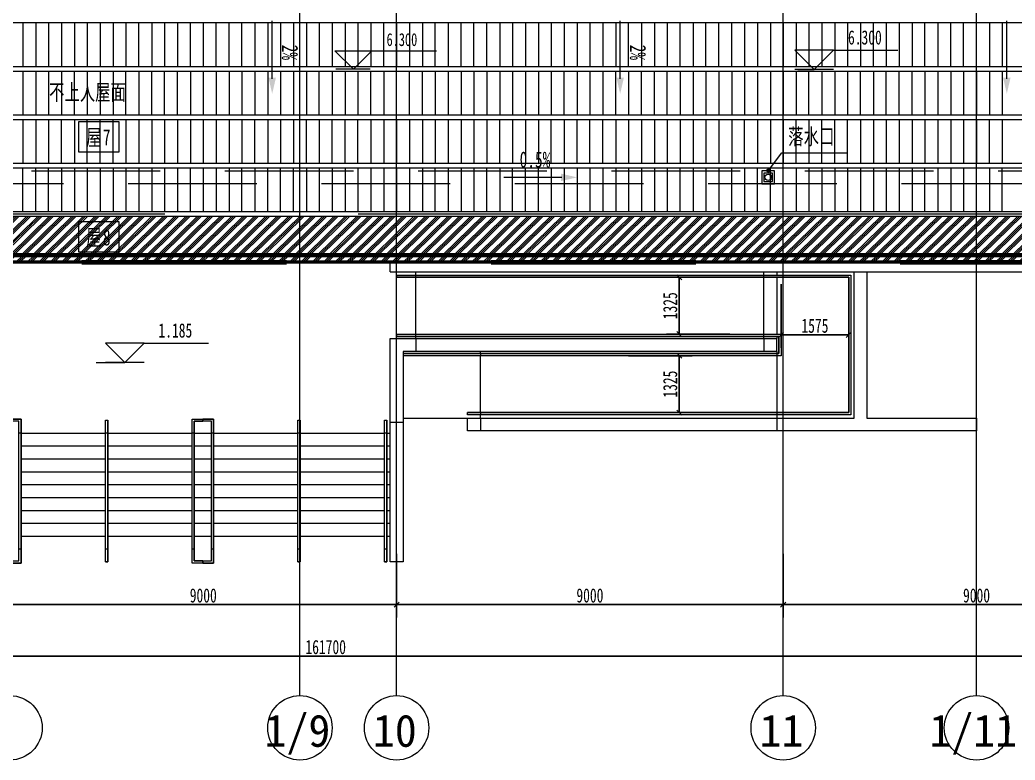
# Model space of a CAD drawing. Header units: millimetres. Extents: x 124696 to 347024, y 412631 to 564609.
# Drawn here: x 212904 to 236069, y 448142 to 465366 of the extents above; entities that cross this region are included whole.
import ezdxf

# ---------------------------------------------------------------- set-up
doc = ezdxf.new("R2010")
doc.units = ezdxf.units.MM
doc.header["$LTSCALE"] = 1500
doc.header["$MEASUREMENT"] = 0
for name, pattern in [('二层平面图$0$Aligning Line', [6.35, 3.175, -3.175]), ('二层平面图$0$IMPORT-216002', [3, 2, -1]), ('二层平面图$0$轴网线_12_3_3_3 mm', [21, 12, -3, 3, -3]), ('二层平面图$0$隐藏线', [7.14375, 4.7625, -2.38125])]:
    doc.linetypes.add(name, pattern=pattern)
doc.layers.add('0-建筑底图', color=7, linetype='Continuous')
for name, color, linetype, lineweight in [('二层平面图$0$0-1', 7, 'Continuous', 5), ('二层平面图$0$A-ANNO-AXIS-TEXT', 7, 'Continuous', 15), ('二层平面图$0$A-ANNO-IDEN-LEVL', 3, 'Continuous', 15), ('二层平面图$0$A-FLOR-HRAL', 71, 'Continuous', 9), ('二层平面图$0$A-FLOR-STRS', 51, 'Continuous', 9), ('二层平面图$0$A-LINE', 7, 'Continuous', 9), ('二层平面图$0$A-LINE-1', 7, '二层平面图$0$IMPORT-216002', 9), ('二层平面图$0$A-LINE-4', 7, '二层平面图$0$Aligning Line', 100), ('二层平面图$0$A-LINE-5', 7, '二层平面图$0$隐藏线', 9), ('二层平面图$0$A-NORM-MODEL', 6, 'Continuous', 9), ('二层平面图$0$A-NORM-MODEL-1', 9, 'Continuous', 9), ('二层平面图$0$A-ROOF', 241, 'Continuous', 9), ('二层平面图$0$A-ROOF-3', 50, 'Continuous', 50), ('二层平面图$0$A-ROOF-GRID-1', 9, 'Continuous', 9), ('二层平面图$0$ANNO-DIMS', 3, 'Continuous', 15), ('二层平面图$0$ANNO-DOTE-1', 10, '二层平面图$0$轴网线_12_3_3_3 mm', 15), ('二层平面图$0$ANNO-TEXT', 7, 'Continuous', 15), ('二层平面图$0$ANNO-TEXT-1', 1, 'Continuous', 15), ('二层平面图$0$ANNO-TEXT-2', 210, 'Continuous', 15), ('二层平面图$0$FLOR-3', 9, 'Continuous', 9), ('二层平面图$0$M-GRUD-RETN', 7, 'Continuous', 9)]:
    doc.layers.add(name, color=color, linetype=linetype, lineweight=lineweight)
doc.styles.add('二层平面图$0$黑体', font='simhei.ttf', dxfattribs={"width": 0.7, "height": 375})
doc.styles.add('二层平面图$0$黑体_3', font='simhei.ttf', dxfattribs={"height": 750})
doc.styles.add('二层平面图$0$黑体_5', font='simhei.ttf', dxfattribs={"width": 0.7, "height": 330})
doc.styles.add('二层平面图$0$黑体_7', font='simhei.ttf', dxfattribs={"width": 0.7, "height": 300})
doc.styles.add('二层平面图$0$黑体_B', font='', dxfattribs={"width": 0.7, "height": 375})
doc.styles.get('二层平面图$0$黑体_B').set_extended_font_data('SimHei', bold=True)
doc.dimstyles.new('二层平面图$0$直线_2_2mm_黑体_引线_文字在上', dxfattribs={"dimscale": 304.8, "dimtxt": 412.811453, "dimasz": 0.393701, "dimexe": 0.984252, "dimexo": 0.0625, "dimgap": 0.147638, "dimtad": 1, "dimdec": 0, "dimzin": 0, "dimdsep": 46, "dimtxsty": '二层平面图$0$黑体_5', "dimblk1": '二层平面图$0$_Oblique', "dimblk2": '二层平面图$0$_Oblique', "dimsah": 1, "dimcen": 0.09, "dimazin": 0, "dimtfac": 1, "dimtdec": 4, "dimtix": 1, "dimtmove": 0, "dimatfit": 3, "dimfxl": 3.937008, "dimfxlon": 1, "dimtvp": 1, "dimtolj": 1, "dimtzin": 0, "dimarcsym": 2})
doc.dimstyles.new('二层平面图$0$直线_2_2mm_黑体_引线_文字在上_3', dxfattribs={"dimscale": 304.8, "dimtxt": 412.811453, "dimasz": 0.393701, "dimexe": 0.984252, "dimexo": 0.0625, "dimgap": 0.147638, "dimtad": 1, "dimdec": 0, "dimzin": 0, "dimdsep": 46, "dimtxsty": '二层平面图$0$黑体_5', "dimblk1": '二层平面图$0$_Oblique', "dimblk2": '二层平面图$0$_Oblique', "dimsah": 1, "dimcen": 0.09, "dimazin": 0, "dimtfac": 1, "dimtdec": 4, "dimtix": 1, "dimtmove": 0, "dimatfit": 3, "dimfxl": 3.937008, "dimfxlon": 1, "dimtvp": 1, "dimtolj": 1, "dimtzin": 0, "dimarcsym": 2})
pattern_1 = [(45, (0, 0), (-132.58252, 132.58252), []), (45, (46.88, 0), (0, 265.16504), []), (45, (-46.88, 0), (0, 265.16504), [])]

# ---------------------------------------------------------------- blocks, each defined once
blk = doc.blocks.new('二层平面图$0$屋顶檐口1 - 屋顶檐口1-2761451-104-2F')
at = {"layer": '二层平面图$0$A-ROOF-GRID-1'}
h = blk.add_hatch(dxfattribs=at)
h.set_pattern_fill('FP_47', color=256, style=0, pattern_type=2)
h.set_pattern_definition(pattern_1)
h.paths.add_polyline_path([(81755, 3375), (96750, 3375), (96750, 32625), (67975, 32625), (67975, 32475), (96600, 32475), (96600, 3525), (63000, 3525), (63000, 3375), (80374, 3375)])
h = blk.add_hatch(dxfattribs=at)
h.set_pattern_fill('FP_47', color=256, style=0, pattern_type=2)
h.set_pattern_definition(pattern_1)
h.paths.add_polyline_path([(74852, 3525), (96600, 3525), (96600, 32475), (67975, 32475), (67975, 32445), (96570, 32445), (96570, 3555), (63000, 3555), (63000, 3525), (69329, 3525)])
h = blk.add_hatch(dxfattribs=at)
h.set_pattern_fill('FP_68', color=256, style=0, pattern_type=2)
h.set_pattern_definition([(44.517, (0, 171.59), (-132.58287, 130.36585), []), (44.517, (46.88, 171.59), (0.00024, 260.73226), []), (44.517, (-46.88, 171.59), (0.00024, 260.73226), [])])
h.paths.add_polyline_path([(83135, 3555), (96570, 3555), (95675, 4450), (63000, 4450), (63000, 3555), (81755, 3555)])
at = {"layer": '二层平面图$0$A-ROOF-3'}
for p, q in [((63000, 3555), (96570, 3555)), ((96600, 3525), (63000, 3525)), ((96750, 3375), (63000, 3375))]:
    blk.add_line(p, q, dxfattribs=at)
blk = doc.blocks.new('二层平面图$0$SHS-Roof-center_rvt-1-104-2F')
at = {"layer": '二层平面图$0$A-NORM-MODEL-1'}
for p, q in [((63000, 8950), (95800, 8950)), ((67800, 8950), (67800, 7925)), ((68100, 8950), (68100, 7925)), ((68400, 8950), (68400, 7925)), ((68700, 8950), (68700, 7925)), ((69000, 8950), (69000, 7925)), ((69300, 8950), (69300, 7925)), ((69600, 8950), (69600, 7925)), ((69900, 8950), (69900, 7925)), ((70200, 8950), (70200, 7925)), ((70500, 7925), (70500, 8950)), ((70800, 8950), (70800, 7925)), ((71100, 8950), (71100, 7925)), ((71400, 8950), (71400, 7925)), ((71700, 7925), (71700, 8950)), ((72000, 8950), (72000, 7925)), ((72300, 7925), (72300, 8950)), ((72600, 7925), (72600, 8950)), ((72900, 7925), (72900, 8950)), ((73200, 8950), (73200, 7925)), ((73500, 8950), (73500, 7925)), ((73800, 8950), (73800, 7925)), ((74100, 8950), (74100, 7925)), ((74400, 8950), (74400, 7925)), ((74700, 8950), (74700, 7925)), ((75000, 8950), (75000, 7925)), ((75300, 8950), (75300, 7925)), ((75600, 8950), (75600, 7925)), ((75900, 8950), (75900, 7925)), ((76200, 7925), (76200, 8950)), ((76500, 8950), (76500, 7925)), ((76800, 8950), (76800, 7925)), ((77100, 8950), (77100, 7925)), ((77400, 7925), (77400, 8950)), ((77700, 8950), (77700, 7925)), ((78000, 7925), (78000, 8950)), ((78300, 7925), (78300, 8950)), ((78600, 7925), (78600, 8950)), ((78900, 8950), (78900, 7925)), ((79200, 8950), (79200, 7925)), ((79500, 8950), (79500, 7925)), ((79800, 8950), (79800, 7925)), ((80100, 8950), (80100, 7925)), ((80400, 8950), (80400, 7925)), ((80700, 8950), (80700, 7925)), ((81000, 8950), (81000, 7925)), ((81300, 8950), (81300, 7925)), ((81600, 8950), (81600, 7925)), ((81900, 7925), (81900, 8950)), ((82200, 8950), (82200, 7925)), ((82500, 8950), (82500, 7925)), ((82800, 8950), (82800, 7925)), ((83100, 7925), (83100, 8950)), ((83400, 8950), (83400, 7925)), ((83700, 7925), (83700, 8950)), ((84000, 7925), (84000, 8950)), ((84300, 7925), (84300, 8950)), ((84600, 8950), (84600, 7925)), ((84900, 8950), (84900, 7925)), ((85200, 8950), (85200, 7925)), ((85500, 8950), (85500, 7925)), ((85800, 8950), (85800, 7925)), ((86100, 8950), (86100, 7925)), ((86400, 8950), (86400, 7925)), ((86700, 8950), (86700, 7925)), ((87000, 8950), (87000, 7925)), ((87300, 8950), (87300, 7925)), ((87600, 7925), (87600, 8950)), ((87900, 8950), (87900, 7925)), ((88200, 8950), (88200, 7925)), ((88500, 8950), (88500, 7925)), ((88800, 7925), (88800, 8950)), ((89100, 8950), (89100, 7925)), ((89400, 7925), (89400, 8950)), ((89700, 7925), (89700, 8950)), ((90000, 7925), (90000, 8950)), ((90300, 8950), (90300, 7925)), ((90600, 8950), (90600, 7925)), ((95800, 7925), (63000, 7925)), ((63000, 7825), (95800, 7825)), ((67800, 7825), (67800, 6800)), ((68100, 7825), (68100, 6800)), ((68400, 7825), (68400, 6800)), ((68700, 7825), (68700, 6800)), ((69000, 6800), (69000, 7825)), ((69300, 7825), (69300, 6800)), ((69600, 7825), (69600, 6800)), ((69900, 7825), (69900, 6800)), ((70200, 6800), (70200, 7825)), ((70500, 7825), (70500, 6800)), ((70800, 6800), (70800, 7825)), ((71100, 6800), (71100, 7825)), ((71400, 6800), (71400, 7825)), ((71700, 7825), (71700, 6800)), ((72000, 7825), (72000, 6800)), ((72300, 7825), (72300, 6800)), ((72600, 7825), (72600, 6800)), ((72900, 7825), (72900, 6800)), ((73200, 7825), (73200, 6800)), ((73500, 7825), (73500, 6800)), ((73800, 7825), (73800, 6800)), ((74100, 7825), (74100, 6800)), ((74400, 7825), (74400, 6800)), ((74700, 6800), (74700, 7825)), ((75000, 7825), (75000, 6800)), ((75300, 7825), (75300, 6800)), ((75600, 7825), (75600, 6800)), ((75900, 6800), (75900, 7825)), ((76200, 7825), (76200, 6800)), ((76500, 6800), (76500, 7825)), ((76800, 6800), (76800, 7825)), ((77100, 6800), (77100, 7825)), ((77400, 7825), (77400, 6800)), ((77700, 7825), (77700, 6800)), ((78000, 7825), (78000, 6800)), ((78300, 7825), (78300, 6800)), ((78600, 7825), (78600, 6800)), ((78900, 7825), (78900, 6800)), ((79200, 7825), (79200, 6800)), ((79500, 7825), (79500, 6800)), ((79800, 7825), (79800, 6800)), ((80100, 7825), (80100, 6800)), ((80400, 6800), (80400, 7825)), ((80700, 7825), (80700, 6800)), ((81000, 7825), (81000, 6800)), ((81300, 7825), (81300, 6800)), ((81600, 6800), (81600, 7825)), ((81900, 7825), (81900, 6800)), ((82200, 6800), (82200, 7825)), ((82500, 6800), (82500, 7825)), ((82800, 6800), (82800, 7825)), ((83100, 7825), (83100, 6800)), ((83400, 7825), (83400, 6800)), ((83700, 7825), (83700, 6800)), ((84000, 7825), (84000, 6800)), ((84300, 7825), (84300, 6800)), ((84600, 7825), (84600, 6800)), ((84900, 7825), (84900, 6800)), ((85200, 7825), (85200, 6800)), ((85500, 7825), (85500, 6800)), ((85800, 7825), (85800, 6800)), ((86100, 6800), (86100, 7825)), ((86400, 7825), (86400, 6800)), ((86700, 7825), (86700, 6800)), ((87000, 7825), (87000, 6800)), ((87300, 6800), (87300, 7825)), ((87600, 7825), (87600, 6800)), ((87900, 6800), (87900, 7825)), ((88200, 6800), (88200, 7825)), ((88500, 6800), (88500, 7825)), ((88800, 7825), (88800, 6800)), ((89100, 7825), (89100, 6800)), ((89400, 7825), (89400, 6800)), ((89700, 7825), (89700, 6800)), ((90000, 7825), (90000, 6800)), ((90300, 7825), (90300, 6800)), ((90600, 7825), (90600, 6800)), ((95800, 6800), (63000, 6800)), ((63000, 6700), (95800, 6700)), ((67800, 6700), (67800, 5675)), ((68100, 6700), (68100, 5675)), ((68400, 6700), (68400, 5675)), ((68700, 5675), (68700, 6700)), ((69000, 6700), (69000, 5675)), ((69300, 5675), (69300, 6700)), ((69600, 5675), (69600, 6700)), ((69900, 5675), (69900, 6700)), ((70200, 6700), (70200, 5675)), ((70500, 6700), (70500, 5675)), ((70800, 6700), (70800, 5675)), ((71100, 6700), (71100, 5675)), ((71400, 6700), (71400, 5675)), ((71700, 6700), (71700, 5675)), ((72000, 6700), (72000, 5675)), ((72300, 6700), (72300, 5675)), ((72600, 6700), (72600, 5675)), ((72900, 6700), (72900, 5675)), ((73200, 5675), (73200, 6700)), ((73500, 6700), (73500, 5675)), ((73800, 6700), (73800, 5675)), ((74100, 6700), (74100, 5675)), ((74400, 5675), (74400, 6700)), ((74700, 6700), (74700, 5675)), ((75000, 5675), (75000, 6700)), ((75300, 5675), (75300, 6700)), ((75600, 5675), (75600, 6700)), ((75900, 6700), (75900, 5675)), ((76200, 6700), (76200, 5675)), ((76500, 6700), (76500, 5675)), ((76800, 6700), (76800, 5675)), ((77100, 6700), (77100, 5675)), ((77400, 6700), (77400, 5675)), ((77700, 6700), (77700, 5675)), ((78000, 6700), (78000, 5675)), ((78300, 6700), (78300, 5675)), ((78600, 6700), (78600, 5675)), ((78900, 5675), (78900, 6700)), ((79200, 6700), (79200, 5675)), ((79500, 6700), (79500, 5675)), ((79800, 6700), (79800, 5675)), ((80100, 5675), (80100, 6700)), ((80400, 6700), (80400, 5675)), ((80700, 5675), (80700, 6700)), ((81000, 5675), (81000, 6700)), ((81300, 5675), (81300, 6700)), ((81600, 6700), (81600, 5675)), ((81900, 6700), (81900, 5675)), ((82200, 6700), (82200, 5675)), ((82500, 6700), (82500, 5675)), ((82800, 6700), (82800, 5675)), ((83100, 6700), (83100, 5675)), ((83400, 6700), (83400, 5675)), ((83700, 6700), (83700, 5675)), ((84000, 6700), (84000, 5675)), ((84300, 6700), (84300, 5675)), ((84600, 5675), (84600, 6700)), ((84900, 6700), (84900, 5675)), ((85200, 6700), (85200, 5675)), ((85500, 6700), (85500, 5675)), ((85800, 5675), (85800, 6700)), ((86100, 6700), (86100, 5675)), ((86400, 5675), (86400, 6700)), ((86700, 5675), (86700, 6700)), ((87000, 5675), (87000, 6700)), ((87300, 6700), (87300, 5675)), ((87600, 6700), (87600, 5675)), ((87900, 6700), (87900, 5675)), ((88200, 6700), (88200, 5675)), ((88500, 6700), (88500, 5675)), ((88800, 6700), (88800, 5675)), ((89100, 6700), (89100, 5675)), ((89400, 6700), (89400, 5675)), ((89700, 6700), (89700, 5675)), ((90000, 6700), (90000, 5675)), ((90300, 5675), (90300, 6700)), ((90600, 6700), (90600, 5675)), ((95800, 5675), (63000, 5675)), ((63000, 5575), (95800, 5575)), ((67800, 4550), (67800, 5575)), ((68100, 4550), (68100, 5575)), ((68400, 4550), (68400, 5575)), ((68700, 5575), (68700, 4550)), ((69000, 5575), (69000, 4550)), ((69300, 5575), (69300, 4550)), ((69600, 5575), (69600, 4550)), ((69900, 5575), (69900, 4550)), ((70200, 5575), (70200, 4550)), ((70500, 5575), (70500, 4550)), ((70800, 5575), (70800, 4550)), ((71100, 5575), (71100, 4550)), ((71400, 5575), (71400, 4550)), ((71700, 4550), (71700, 5575)), ((72000, 5575), (72000, 4550)), ((72300, 5575), (72300, 4550)), ((72600, 5575), (72600, 4550)), ((72900, 4550), (72900, 5575)), ((73200, 5575), (73200, 4550)), ((73500, 4550), (73500, 5575)), ((73800, 4550), (73800, 5575)), ((74100, 4550), (74100, 5575)), ((74400, 5575), (74400, 4550)), ((74700, 5575), (74700, 4550)), ((75000, 5575), (75000, 4550)), ((75300, 5575), (75300, 4550)), ((75600, 5575), (75600, 4550)), ((75900, 5575), (75900, 4550)), ((76200, 5575), (76200, 4550)), ((76500, 5575), (76500, 4550)), ((76800, 5575), (76800, 4550)), ((77100, 5575), (77100, 4550)), ((77400, 4550), (77400, 5575)), ((77700, 5575), (77700, 4550)), ((78000, 5575), (78000, 4550)), ((78300, 5575), (78300, 4550)), ((78600, 4550), (78600, 5575)), ((78900, 5575), (78900, 4550)), ((79200, 4550), (79200, 5575)), ((79500, 4550), (79500, 5575)), ((79800, 4550), (79800, 5575)), ((80100, 5575), (80100, 4550)), ((80400, 5575), (80400, 4550)), ((80700, 5575), (80700, 4550)), ((81000, 5575), (81000, 4550)), ((81300, 5575), (81300, 4550)), ((81600, 5575), (81600, 4550)), ((81900, 5575), (81900, 4550)), ((82200, 5575), (82200, 4550)), ((82500, 5575), (82500, 4550)), ((82800, 5575), (82800, 4550)), ((83100, 4550), (83100, 5575)), ((83400, 5575), (83400, 4550)), ((83700, 5575), (83700, 4550)), ((84000, 5575), (84000, 4550)), ((84300, 4550), (84300, 5575)), ((84600, 5575), (84600, 4550)), ((84900, 4550), (84900, 5575)), ((85200, 4550), (85200, 5575)), ((85500, 4550), (85500, 5575)), ((85800, 5575), (85800, 4550)), ((86100, 5575), (86100, 4550)), ((86400, 5575), (86400, 4550)), ((86700, 5575), (86700, 4550)), ((87000, 5575), (87000, 4550)), ((87300, 5575), (87300, 4550)), ((87600, 5575), (87600, 4550)), ((87900, 5575), (87900, 4550)), ((88200, 5575), (88200, 4550)), ((88500, 5575), (88500, 4550)), ((88800, 4550), (88800, 5575)), ((89100, 5575), (89100, 4550)), ((89400, 5575), (89400, 4550)), ((89700, 5575), (89700, 4550)), ((90000, 4550), (90000, 5575)), ((90300, 5575), (90300, 4550)), ((90600, 4550), (90600, 5575)), ((95800, 4550), (63000, 4550)), ((63000, 4450), (95800, 4450))]:
    blk.add_line(p, q, dxfattribs=at)
at = {"layer": '二层平面图$0$A-ROOF'}
blk.add_blockref('二层平面图$0$屋顶檐口1 - 屋顶檐口1-2761451-104-2F', (0, 0), dxfattribs=at)
blk = doc.blocks.new('二层平面图$0$顶部扶栏类型 - 顶部扶栏_内部_-5234711-104-2F')
at = {"layer": '二层平面图$0$A-FLOR-HRAL'}
for p, q in [((76500, 3025), (76500, 3075)), ((76500, 3075), (76950, 3075)), ((76950, 3025), (76500, 3025)), ((76950, 3025), (76950, 3075)), ((76950, 3075), (85050, 3075)), ((85050, 3025), (76950, 3025)), ((85050, 3025), (85050, 3075)), ((85050, 3075), (87075, 3075)), ((87025, 3025), (85050, 3025)), ((87025, -125), (87025, 3025)), ((87075, 3075), (87075, -175)), ((78150, -175), (78150, -125)), ((78150, -125), (78450, -125)), ((78450, -175), (78150, -175)), ((78450, -125), (85350, -125)), ((78450, -125), (78450, -175)), ((85350, -175), (78450, -175)), ((85350, -125), (87025, -125)), ((85350, -125), (85350, -175)), ((87075, -175), (85350, -175))]:
    blk.add_line(p, q, dxfattribs=at)
blk = doc.blocks.new('二层平面图$0$顶部扶栏类型 - 顶部扶栏_内部_-V155-104-2F')
at = {"layer": '二层平面图$0$A-FLOR-HRAL'}
for p, q in [((76500, 3075), (76500, 3025)), ((76500, 3075), (76950, 3075)), ((76500, 3025), (76950, 3025)), ((76950, 3075), (85050, 3075)), ((76950, 3025), (85050, 3025)), ((85050, 3075), (87075, 3075)), ((85050, 3025), (87025, 3025)), ((87025, 3025), (87025, -125)), ((87075, 3075), (87075, -175)), ((78150, -175), (78150, -125)), ((78450, -125), (78150, -125)), ((78450, -175), (78150, -175)), ((85350, -125), (78450, -125)), ((85350, -175), (78450, -175)), ((87025, -125), (85350, -125)), ((87075, -175), (85350, -175))]:
    blk.add_line(p, q, dxfattribs=at)
blk = doc.blocks.new('二层平面图$0$顶部扶栏类型 - 顶部扶栏_内部_-5235075-104-2F')
at = {"layer": '二层平面图$0$A-FLOR-HRAL'}
for p, q in [((76500, 1650), (76500, 1700)), ((76500, 1700), (76950, 1700)), ((76950, 1650), (76500, 1650)), ((76950, 1650), (76950, 1700)), ((76950, 1700), (85050, 1700)), ((85050, 1650), (76950, 1650)), ((85050, 1650), (85050, 1700)), ((85050, 1700), (85450, 1700)), ((85400, 1650), (85050, 1650)), ((85400, 1250), (85400, 1650)), ((85450, 1700), (85450, 1200)), ((76650, 1250), (78450, 1250)), ((78450, 1200), (76650, 1200)), ((78450, 1250), (85350, 1250)), ((78450, 1250), (78450, 1200)), ((85350, 1200), (78450, 1200)), ((85350, 1250), (85400, 1250)), ((85350, 1250), (85350, 1200)), ((85450, 1200), (85350, 1200))]:
    blk.add_line(p, q, dxfattribs=at)
blk = doc.blocks.new('二层平面图$0$顶部扶栏类型 - 顶部扶栏_内部_-V156-104-2F')
at = {"layer": '二层平面图$0$A-FLOR-HRAL'}
for p, q in [((76500, 1700), (76500, 1650)), ((76500, 1700), (76950, 1700)), ((76500, 1650), (76950, 1650)), ((76950, 1700), (85050, 1700)), ((76950, 1650), (85050, 1650)), ((85050, 1700), (85450, 1700)), ((85050, 1650), (85400, 1650)), ((85400, 1650), (85400, 1250)), ((85450, 1700), (85450, 1200)), ((78450, 1250), (76650, 1250)), ((78450, 1200), (76650, 1200)), ((85350, 1250), (78450, 1250)), ((85350, 1200), (78450, 1200)), ((85400, 1250), (85350, 1250)), ((85450, 1200), (85350, 1200))]:
    blk.add_line(p, q, dxfattribs=at)
blk = doc.blocks.new('二层平面图$0$游泳馆侧墙压顶 - 游泳馆侧墙压顶-8562950-104-2F')
at = {"layer": '二层平面图$0$A-LINE'}
for q in [(76350, 3375), (139100, 3150)]:
    blk.add_line((76350, 3150), q, dxfattribs=at)
blk = doc.blocks.new('二层平面图$0$顶部扶栏类型 - 顶部扶栏_内部_-10308949-104-2F')
at = {"layer": '二层平面图$0$A-FLOR-HRAL'}
for p, q in [((71740, -600), (71740, -275)), ((71740, -275), (71990, -275)), ((71790, -325), (71790, -600)), ((71990, -325), (71790, -325)), ((71990, -275), (71990, -325)), ((71740, -3300), (71740, -600)), ((71790, -600), (71740, -600)), ((71790, -600), (71790, -3300)), ((71740, -3625), (71740, -3300)), ((71790, -3300), (71740, -3300)), ((71790, -3300), (71790, -3575)), ((71990, -3625), (71740, -3625)), ((71790, -3575), (71990, -3575)), ((71990, -3575), (71990, -3625))]:
    blk.add_line(p, q, dxfattribs=at)
blk = doc.blocks.new('二层平面图$0$顶部扶栏类型 - 顶部扶栏_内部_-V642-104-2F')
at = {"layer": '二层平面图$0$A-FLOR-HRAL'}
for p, q in [((71740, -275), (71990, -275)), ((71740, -600), (71740, -275)), ((71790, -325), (71990, -325)), ((71790, -600), (71790, -325)), ((71990, -275), (71990, -325)), ((71740, -3300), (71740, -600)), ((71790, -3300), (71790, -600)), ((71740, -3625), (71740, -3300)), ((71790, -3575), (71790, -3300)), ((71990, -3625), (71740, -3625)), ((71990, -3575), (71790, -3575)), ((71990, -3625), (71990, -3575))]:
    blk.add_line(p, q, dxfattribs=at)
blk = doc.blocks.new('二层平面图$0$顶部扶栏类型 - 顶部扶栏_内部_-10611525-104-2F')
at = {"layer": '二层平面图$0$A-FLOR-HRAL'}
for p, q in [((71990, -325), (71990, -275)), ((71990, -275), (72240, -275)), ((72190, -325), (71990, -325)), ((72190, -600), (72190, -325)), ((72240, -275), (72240, -600)), ((72190, -3300), (72190, -600)), ((72240, -600), (72190, -600)), ((72240, -600), (72240, -3300)), ((72190, -3575), (72190, -3300)), ((72240, -3300), (72190, -3300)), ((72240, -3300), (72240, -3625)), ((71990, -3625), (71990, -3575)), ((71990, -3575), (72190, -3575)), ((72240, -3625), (71990, -3625))]:
    blk.add_line(p, q, dxfattribs=at)
blk = doc.blocks.new('二层平面图$0$顶部扶栏类型 - 顶部扶栏_内部_-V652-104-2F')
at = {"layer": '二层平面图$0$A-FLOR-HRAL'}
for p, q in [((71990, -325), (71990, -275)), ((72240, -275), (71990, -275)), ((72190, -325), (71990, -325)), ((72190, -600), (72190, -325)), ((72240, -600), (72240, -275)), ((72190, -3300), (72190, -600)), ((72240, -3300), (72240, -600)), ((72190, -3575), (72190, -3300)), ((72240, -3625), (72240, -3300)), ((71990, -3575), (71990, -3625)), ((71990, -3575), (72190, -3575)), ((71990, -3625), (72240, -3625))]:
    blk.add_line(p, q, dxfattribs=at)
blk = doc.blocks.new('二层平面图$0$顶部扶栏类型 - 顶部扶栏_内部_-10611597-104-2F')
at = {"layer": '二层平面图$0$A-FLOR-HRAL'}
for p, q in [((67510, -325), (67510, -275)), ((67510, -275), (67760, -275)), ((67710, -325), (67510, -325)), ((67710, -600), (67710, -325)), ((67760, -275), (67760, -600)), ((67710, -3300), (67710, -600)), ((67760, -600), (67710, -600)), ((67760, -600), (67760, -3300)), ((67710, -3575), (67710, -3300)), ((67760, -3300), (67710, -3300)), ((67760, -3300), (67760, -3625)), ((67510, -3625), (67510, -3575)), ((67510, -3575), (67710, -3575)), ((67760, -3625), (67510, -3625))]:
    blk.add_line(p, q, dxfattribs=at)
blk = doc.blocks.new('二层平面图$0$顶部扶栏类型 - 顶部扶栏_内部_-V654-104-2F')
at = {"layer": '二层平面图$0$A-FLOR-HRAL'}
for p, q in [((67510, -325), (67510, -275)), ((67760, -275), (67510, -275)), ((67710, -325), (67510, -325)), ((67710, -600), (67710, -325)), ((67760, -600), (67760, -275)), ((67710, -3300), (67710, -600)), ((67760, -3300), (67760, -600)), ((67710, -3575), (67710, -3300)), ((67760, -3625), (67760, -3300)), ((67510, -3575), (67510, -3625)), ((67510, -3575), (67710, -3575)), ((67510, -3625), (67760, -3625))]:
    blk.add_line(p, q, dxfattribs=at)
blk = doc.blocks.new('二层平面图$0$顶部扶栏类型 - 顶部扶栏_内部_-12221395-104-2F')
at = {"layer": '二层平面图$0$A-FLOR-HRAL'}
for p, q in [((76220, -300), (76270, -300)), ((76220, -600), (76220, -300)), ((76270, -300), (76270, -600)), ((76220, -3300), (76220, -600)), ((76270, -600), (76220, -600)), ((76270, -600), (76270, -3300)), ((76220, -3600), (76220, -3300)), ((76270, -3300), (76220, -3300)), ((76270, -3300), (76270, -3600)), ((76270, -3600), (76220, -3600))]:
    blk.add_line(p, q, dxfattribs=at)
blk = doc.blocks.new('二层平面图$0$顶部扶栏类型 - 顶部扶栏_内部_-V681-104-2F')
at = {"layer": '二层平面图$0$A-FLOR-HRAL'}
for p, q in [((76220, -300), (76270, -300)), ((76220, -600), (76220, -300)), ((76270, -600), (76270, -300)), ((76220, -3300), (76220, -600)), ((76270, -3300), (76270, -600)), ((76220, -3600), (76220, -3300)), ((76270, -3600), (76270, -3300)), ((76220, -3600), (76270, -3600))]:
    blk.add_line(p, q, dxfattribs=at)
blk = doc.blocks.new('二层平面图$0$顶部扶栏类型 - 顶部扶栏_内部_-12222132-104-2F')
at = {"layer": '二层平面图$0$A-FLOR-HRAL'}
for p, q in [((69725, -300), (69775, -300)), ((69725, -600), (69725, -300)), ((69775, -300), (69775, -600)), ((69725, -3300), (69725, -600)), ((69775, -600), (69725, -600)), ((69775, -600), (69775, -3300)), ((69725, -3600), (69725, -3300)), ((69775, -3300), (69725, -3300)), ((69775, -3300), (69775, -3600)), ((69775, -3600), (69725, -3600))]:
    blk.add_line(p, q, dxfattribs=at)
blk = doc.blocks.new('二层平面图$0$顶部扶栏类型 - 顶部扶栏_内部_-V683-104-2F')
at = {"layer": '二层平面图$0$A-FLOR-HRAL'}
for p, q in [((69725, -300), (69775, -300)), ((69725, -600), (69725, -300)), ((69775, -600), (69775, -300)), ((69725, -3300), (69725, -600)), ((69775, -3300), (69775, -600)), ((69725, -3600), (69725, -3300)), ((69775, -3600), (69775, -3300)), ((69725, -3600), (69775, -3600))]:
    blk.add_line(p, q, dxfattribs=at)
blk = doc.blocks.new('二层平面图$0$顶部扶栏类型 - 顶部扶栏_内部_-12222162-104-2F')
at = {"layer": '二层平面图$0$A-FLOR-HRAL'}
for p, q in [((74205, -300), (74255, -300)), ((74205, -600), (74205, -300)), ((74255, -300), (74255, -600)), ((74205, -3300), (74205, -600)), ((74255, -600), (74205, -600)), ((74255, -600), (74255, -3300)), ((74205, -3600), (74205, -3300)), ((74255, -3300), (74205, -3300)), ((74255, -3300), (74255, -3600)), ((74255, -3600), (74205, -3600))]:
    blk.add_line(p, q, dxfattribs=at)
blk = doc.blocks.new('二层平面图$0$顶部扶栏类型 - 顶部扶栏_内部_-V684-104-2F')
at = {"layer": '二层平面图$0$A-FLOR-HRAL'}
for p, q in [((74205, -300), (74255, -300)), ((74205, -600), (74205, -300)), ((74255, -600), (74255, -300)), ((74205, -3300), (74205, -600)), ((74255, -3300), (74255, -600)), ((74205, -3600), (74205, -3300)), ((74255, -3600), (74255, -3300)), ((74205, -3600), (74255, -3600))]:
    blk.add_line(p, q, dxfattribs=at)
blk = doc.blocks.new('二层平面图$0$轴网 - 10mm圆_主轴号-315064-104-2F')
at = {"layer": '二层平面图$0$A-ANNO-AXIS-TEXT'}
blk.add_circle((0, 0), 5, dxfattribs=at)
blk = doc.blocks.new('二层平面图$0$_Oblique')
at = {"color": 0, "linetype": 'ByBlock', "lineweight": -2}
blk.add_line((-0.5, -0.5), (0.5, 0.5), dxfattribs=at)
blk = doc.blocks.new('*D2286')
at = {"layer": '二层平面图$0$ANNO-DIMS', "color": 0, "lineweight": -2, "transparency": 16777216}
for p, q in [((67500, -3412), (67500, -4893)), ((76500, -3412), (76500, -4893)), ((67500, -4593), (76500, -4593))]:
    blk.add_line(p, q, dxfattribs=at)
at = {"layer": '二层平面图$0$ANNO-DIMS', "color": 0, "lineweight": -2, "transparency": 16777216, "xscale": 120, "yscale": 120, "zscale": 120, "rotation": 180}
blk.add_blockref('二层平面图$0$_Oblique', (67500, -4593), dxfattribs=at)
at = {"layer": '二层平面图$0$ANNO-DIMS', "color": 0, "lineweight": -2, "transparency": 16777216, "xscale": 120, "yscale": 120, "zscale": 120}
blk.add_blockref('二层平面图$0$_Oblique', (76500, -4593), dxfattribs=at)
at = {"layer": '二层平面图$0$ANNO-DIMS', "color": 0, "transparency": 16777216, "insert": (72000, -4381), "char_height": 330, "width": 806.42, "attachment_point": 5, "style": '二层平面图$0$黑体_5'}
blk.add_mtext('\\A1;9000', dxfattribs=at)
blk = doc.blocks.new('*D2287')
at = {"layer": '二层平面图$0$ANNO-DIMS', "color": 0, "lineweight": -2, "transparency": 16777216}
for p, q in [((76500, -3412), (76500, -4893)), ((85500, -3412), (85500, -4893)), ((76500, -4593), (85500, -4593))]:
    blk.add_line(p, q, dxfattribs=at)
at = {"layer": '二层平面图$0$ANNO-DIMS', "color": 0, "lineweight": -2, "transparency": 16777216, "xscale": 120, "yscale": 120, "zscale": 120, "rotation": 180}
blk.add_blockref('二层平面图$0$_Oblique', (76500, -4593), dxfattribs=at)
at = {"layer": '二层平面图$0$ANNO-DIMS', "color": 0, "lineweight": -2, "transparency": 16777216, "xscale": 120, "yscale": 120, "zscale": 120}
blk.add_blockref('二层平面图$0$_Oblique', (85500, -4593), dxfattribs=at)
at = {"layer": '二层平面图$0$ANNO-DIMS', "color": 0, "transparency": 16777216, "insert": (81000, -4381), "char_height": 330, "width": 806.42, "attachment_point": 5, "style": '二层平面图$0$黑体_5'}
blk.add_mtext('\\A1;9000', dxfattribs=at)
blk = doc.blocks.new('*D2288')
at = {"layer": '二层平面图$0$ANNO-DIMS', "color": 0, "lineweight": -2, "transparency": 16777216}
for p, q in [((85500, -3412), (85500, -4893)), ((94500, -3412), (94500, -4893)), ((85500, -4593), (94500, -4593))]:
    blk.add_line(p, q, dxfattribs=at)
at = {"layer": '二层平面图$0$ANNO-DIMS', "color": 0, "lineweight": -2, "transparency": 16777216, "xscale": 120, "yscale": 120, "zscale": 120, "rotation": 180}
blk.add_blockref('二层平面图$0$_Oblique', (85500, -4593), dxfattribs=at)
at = {"layer": '二层平面图$0$ANNO-DIMS', "color": 0, "lineweight": -2, "transparency": 16777216, "xscale": 120, "yscale": 120, "zscale": 120}
blk.add_blockref('二层平面图$0$_Oblique', (94500, -4593), dxfattribs=at)
at = {"layer": '二层平面图$0$ANNO-DIMS', "color": 0, "transparency": 16777216, "insert": (90000, -4381), "char_height": 330, "width": 806.42, "attachment_point": 5, "style": '二层平面图$0$黑体_5'}
blk.add_mtext('\\A1;9000', dxfattribs=at)
blk = doc.blocks.new('*D2303')
at = {"layer": '二层平面图$0$ANNO-DIMS', "color": 0, "lineweight": -2, "transparency": 16777216}
for p, q in [((-6000, -4612), (-6000, -6093)), ((155700, -4612), (155700, -6093)), ((-6000, -5793), (155700, -5793))]:
    blk.add_line(p, q, dxfattribs=at)
at = {"layer": '二层平面图$0$ANNO-DIMS', "color": 0, "lineweight": -2, "transparency": 16777216, "xscale": 120, "yscale": 120, "zscale": 120, "rotation": 180}
blk.add_blockref('二层平面图$0$_Oblique', (-6000, -5793), dxfattribs=at)
at = {"layer": '二层平面图$0$ANNO-DIMS', "color": 0, "lineweight": -2, "transparency": 16777216, "xscale": 120, "yscale": 120, "zscale": 120}
blk.add_blockref('二层平面图$0$_Oblique', (155700, -5793), dxfattribs=at)
at = {"layer": '二层平面图$0$ANNO-DIMS', "color": 0, "transparency": 16777216, "insert": (74850, -5581), "char_height": 330, "width": 1209.63, "attachment_point": 5, "style": '二层平面图$0$黑体_5'}
blk.add_mtext('\\A1;161700', dxfattribs=at)
blk = doc.blocks.new('二层平面图$0$00_引注_规范_ - 00_引注_规范_-5761223-104-2F')
at = {"layer": '二层平面图$0$ANNO-TEXT'}
for p, q in [((0, 0), (5, 0)), ((5, 0), (10, 0))]:
    blk.add_line(p, q, dxfattribs=at)
blk = doc.blocks.new('二层平面图$0$符号排水箭头_虚线 - 排水箭头-5936943-104-2F')
at = {"layer": '二层平面图$0$ANNO-TEXT'}
blk.add_hatch(color=256, dxfattribs=at).paths.add_polyline_path([(2.5, -0.58), (0, 0), (2.5, 0.58)])
at = {"layer": '二层平面图$0$ANNO-TEXT-2'}
blk.add_line((2.34, 0), (11.34, 0), dxfattribs=at)
blk = doc.blocks.new('二层平面图$0$高程点 - 高程点符号-322107-104-2F')
at = {"layer": '二层平面图$0$A-ANNO-IDEN-LEVL'}
for p, q in [((-3, 3), (-13, 3)), ((-3, 3), (3, 3)), ((0, 0), (-3, 3)), ((0, 0), (3, 3)), ((-3, 0), (2.99, 0))]:
    blk.add_line(p, q, dxfattribs=at)
blk = doc.blocks.new('*D2715')
at = {"layer": '二层平面图$0$ANNO-DIMS', "color": 0, "lineweight": -2, "transparency": 16777216}
for p, q in [((84261, 3025), (82780, 3025)), ((83080, 3025), (83080, 1700)), ((84261, 1700), (82780, 1700))]:
    blk.add_line(p, q, dxfattribs=at)
at = {"layer": '二层平面图$0$ANNO-DIMS', "color": 0, "lineweight": -2, "transparency": 16777216, "xscale": 120, "yscale": 120, "zscale": 120}
for p, rotation in [((83080, 3025), 90), ((83080, 1700), 270)]:
    blk.add_blockref('二层平面图$0$_Oblique', p, dxfattribs=dict(at, rotation=rotation))
at = {"layer": '二层平面图$0$ANNO-DIMS', "color": 0, "transparency": 16777216, "insert": (82870, 2362), "char_height": 330, "width": 806.42, "attachment_point": 5, "rotation": 90, "style": '二层平面图$0$黑体_5'}
blk.add_mtext('\\A1;1325', dxfattribs=at)
blk = doc.blocks.new('*D2716')
at = {"layer": '二层平面图$0$ANNO-DIMS', "color": 0, "lineweight": -2, "transparency": 16777216}
for p, q in [((81899, 1200), (83380, 1200)), ((83080, -125), (83080, 1200)), ((81899, -125), (83380, -125))]:
    blk.add_line(p, q, dxfattribs=at)
at = {"layer": '二层平面图$0$ANNO-DIMS', "color": 0, "lineweight": -2, "transparency": 16777216, "xscale": 120, "yscale": 120, "zscale": 120}
for p, rotation in [((83080, 1200), 90), ((83080, -125), 270)]:
    blk.add_blockref('二层平面图$0$_Oblique', p, dxfattribs=dict(at, rotation=rotation))
at = {"layer": '二层平面图$0$ANNO-DIMS', "color": 0, "transparency": 16777216, "insert": (82870, 538), "char_height": 330, "width": 806.42, "attachment_point": 5, "rotation": 90, "style": '二层平面图$0$黑体_5'}
blk.add_mtext('\\A1;1325', dxfattribs=at)
blk = doc.blocks.new('*D2717')
at = {"layer": '二层平面图$0$ANNO-DIMS', "color": 0, "lineweight": -2, "transparency": 16777216}
for p, q in [((85450, 2867), (85450, 1386)), ((87025, 2867), (87025, 1386)), ((85450, 1686), (87025, 1686))]:
    blk.add_line(p, q, dxfattribs=at)
at = {"layer": '二层平面图$0$ANNO-DIMS', "color": 0, "lineweight": -2, "transparency": 16777216, "xscale": 120, "yscale": 120, "zscale": 120, "rotation": 180}
blk.add_blockref('二层平面图$0$_Oblique', (85450, 1686), dxfattribs=at)
at = {"layer": '二层平面图$0$ANNO-DIMS', "color": 0, "lineweight": -2, "transparency": 16777216, "xscale": 120, "yscale": 120, "zscale": 120}
blk.add_blockref('二层平面图$0$_Oblique', (87025, 1686), dxfattribs=at)
at = {"layer": '二层平面图$0$ANNO-DIMS', "color": 0, "transparency": 16777216, "insert": (86238, 1896), "char_height": 330, "width": 806.42, "attachment_point": 5, "style": '二层平面图$0$黑体_5'}
blk.add_mtext('\\A1;1575', dxfattribs=at)
blk = doc.blocks.new('二层平面图')
at = {"layer": '二层平面图$0$ANNO-TEXT'}
h = blk.add_hatch(color=8, dxfattribs=at)
edge = h.paths.add_edge_path()
edge.add_arc((85154.1, 5509.4), 37.5, 0, 360)
at = {"layer": '二层平面图$0$A-ANNO-IDEN-LEVL', "color": 8}
for p, q in [((85839.2, 7857.6), (86022.5, 7857.6)), ((86022.5, 7857.6), (86220.8, 7857.6)), ((69509, 1038.5), (69896.7, 1038.5)), ((69896.7, 1038.5), (70170.4, 1038.5))]:
    blk.add_line(p, q, dxfattribs=at)
at = {"layer": '二层平面图$0$A-FLOR-STRS', "color": 8}
for p, q in [((67760, -600), (69725, -600)), ((69775, -600), (71740, -600)), ((71790, -600), (72190, -600)), ((72240, -600), (74205, -600)), ((74255, -600), (76220, -600)), ((76270, -600), (76350, -600)), ((67760, -900), (69725, -900)), ((69775, -900), (71740, -900)), ((71790, -900), (72190, -900)), ((72240, -900), (74205, -900)), ((74255, -900), (76220, -900)), ((76270, -900), (76350, -900)), ((67760, -1200), (69725, -1200)), ((69775, -1200), (71740, -1200)), ((71790, -1200), (72190, -1200)), ((72240, -1200), (74205, -1200)), ((74255, -1200), (76220, -1200)), ((76270, -1200), (76350, -1200)), ((67760, -1500), (69725, -1500)), ((69775, -1500), (71740, -1500)), ((71790, -1500), (72190, -1500)), ((72240, -1500), (74205, -1500)), ((74255, -1500), (76220, -1500)), ((76270, -1500), (76350, -1500)), ((67760, -1800), (69725, -1800)), ((69775, -1800), (71740, -1800)), ((71790, -1800), (72190, -1800)), ((72240, -1800), (74205, -1800)), ((74255, -1800), (76220, -1800)), ((76270, -1800), (76350, -1800)), ((67760, -2100), (69725, -2100)), ((69775, -2100), (71740, -2100)), ((71790, -2100), (72190, -2100)), ((72240, -2100), (74205, -2100)), ((74255, -2100), (76220, -2100)), ((76270, -2100), (76350, -2100)), ((67760, -2400), (69725, -2400)), ((69775, -2400), (71740, -2400)), ((71790, -2400), (72190, -2400)), ((72240, -2400), (74205, -2400)), ((74255, -2400), (76220, -2400)), ((76270, -2400), (76350, -2400)), ((67760, -2700), (69725, -2700)), ((69775, -2700), (71740, -2700)), ((71790, -2700), (72190, -2700)), ((72240, -2700), (74205, -2700)), ((74255, -2700), (76220, -2700)), ((76270, -2700), (76350, -2700)), ((67760, -3000), (69725, -3000)), ((69775, -3000), (71740, -3000)), ((71790, -3000), (72190, -3000)), ((72240, -3000), (74205, -3000)), ((74255, -3000), (76220, -3000)), ((76270, -3000), (76350, -3000))]:
    blk.add_line(p, q, dxfattribs=at)
at = {"layer": '二层平面图$0$A-LINE', "color": 8}
for p, q in [((75065.9, 8292.2), (77425.9, 8292.2)), ((75065.9, 8292.2), (75493.3, 7864.9)), ((75493.3, 7864.9), (75920.6, 8292.2)), ((75883.3, 7864.9), (75083.3, 7864.9)), ((85050, 5450), (85050, 5250)), ((85250, 5450), (85050, 5450)), ((85250, 5250), (85250, 5450)), ((85050, 5250), (85250, 5250)), ((87150, -250), (87150, 3150)), ((87450, 3150), (87450, -250)), ((76350, 1600), (85350, 1600)), ((76350, -3600), (76350, 1600)), ((85350, 1300), (85350, 1600)), ((85350, 1300), (76650, 1300)), ((76650, 1300), (76650, -3600)), ((76650, -250), (87150, -250)), ((78150, -550), (78150, -250)), ((87450, -250), (90000, -250)), ((90000, -250), (90000, -550)), ((67760, -600), (69725, -600)), ((69775, -600), (71740, -600)), ((71790, -600), (72190, -600)), ((72240, -600), (74205, -600)), ((74255, -600), (76220, -600)), ((76270, -600), (76350, -600)), ((90000, -550), (78150, -550)), ((76650, -3600), (76350, -3600))]:
    blk.add_line(p, q, dxfattribs=at)
blk.add_circle((85150, 5350), 75, dxfattribs=at)
at = {"layer": '二层平面图$0$A-LINE-1', "color": 8}
for p, q in [((63500, 5500), (95750, 5500)), ((95750, 5200), (63500, 5200))]:
    blk.add_line(p, q, dxfattribs=at)
at = {"layer": '二层平面图$0$A-LINE-4', "color": 8}
blk.add_line((59650, 3375), (96750, 3375), dxfattribs=at)
at = {"layer": '二层平面图$0$A-LINE-5', "color": 8}
for p, q in [((85000, 5500), (85000, 5200)), ((85300, 5500), (85000, 5500)), ((85300, 5200), (85300, 5500)), ((85000, 5200), (85300, 5200))]:
    blk.add_line(p, q, dxfattribs=at)
at = {"layer": '二层平面图$0$ANNO-DOTE-1', "color": 8}
for p, q in [((74250, -6710.3), (74250, 106757.2)), ((76500, -6710.3), (76500, 106757.2)), ((85500, -6710.3), (85500, 106757.2)), ((90000, -6710.3), (90000, 106757.2)), ((-18896.2, 4500), (161528.2, 4500))]:
    blk.add_line(p, q, dxfattribs=at)
at = {"layer": '二层平面图$0$ANNO-TEXT', "color": 8}
blk.add_line((85154.1, 5509.4), (85470.7, 5924.6), dxfattribs=at)
blk.add_circle((85154.1, 5509.4), 37.5, dxfattribs=at)
at = {"layer": '二层平面图$0$ANNO-TEXT-1', "color": 8, "flags": 128}
for points in [[(69105.9, 6649.1), (70031.3, 6649.1), (70031.3, 5935.1), (69105.9, 5935.1)], [(69105.9, 4321.9), (70031.3, 4321.9), (70031.3, 3607.9), (69105.9, 3607.9)]]:
    blk.add_lwpolyline(points, close=True, dxfattribs=at)
at = {"layer": '二层平面图$0$FLOR-3', "color": 8}
for p, q in [((76950, 3075), (76950, 3150)), ((76950, 1700), (76950, 3025)), ((85050, 3075), (85050, 3150)), ((85050, 1700), (85050, 3025)), ((85350, 3150), (85350, 3075)), ((85350, 3025), (85350, 1700)), ((76950, 1600), (76950, 1650)), ((85050, 1600), (85050, 1650)), ((85350, 1650), (85350, 1600)), ((78450, 1250), (78450, 1300)), ((78450, -125), (78450, 1200)), ((85350, 1300), (85350, 1250)), ((85350, 1200), (85350, -125)), ((78450, -250), (78450, -175)), ((85350, -175), (85350, -250))]:
    blk.add_line(p, q, dxfattribs=at)
at = {"layer": '二层平面图$0$M-GRUD-RETN', "color": 8}
for p, q in [((76950, 1600), (76950, 1300)), ((85050, 1600), (85050, 1300)), ((76350, -350), (76650, -350)), ((78450, -250), (78450, -550)), ((85350, -250), (85350, -550))]:
    blk.add_line(p, q, dxfattribs=at)
at = {"layer": '二层平面图$0$0-1', "color": 8}
blk.add_blockref('二层平面图$0$SHS-Roof-center_rvt-1-104-2F', (0, 0), dxfattribs=at)
at = {"layer": '二层平面图$0$A-ANNO-AXIS-TEXT', "color": 8, "xscale": 149.9999999999999, "yscale": 149.9999999999999, "zscale": 149.9999999999999}
for p in [(67500, -7460.3), (74250, -7460.3), (76500, -7460.3), (85500, -7460.3), (90000, -7460.3)]:
    blk.add_blockref('二层平面图$0$轴网 - 10mm圆_主轴号-315064-104-2F', p, dxfattribs=at)
at = {"layer": '二层平面图$0$A-ANNO-IDEN-LEVL', "color": 8, "extrusion": (0, 0, -1), "xscale": 149.9999999999999, "yscale": 149.9999999999999, "zscale": 149.9999999999999}
for p in [(-86220.8, 7857.6), (-70170.4, 1038.5)]:
    blk.add_blockref('二层平面图$0$高程点 - 高程点符号-322107-104-2F', p, dxfattribs=at)
at = {"layer": '二层平面图$0$A-FLOR-HRAL', "color": 8}
for name in ['二层平面图$0$顶部扶栏类型 - 顶部扶栏_内部_-5234711-104-2F', '二层平面图$0$顶部扶栏类型 - 顶部扶栏_内部_-V155-104-2F', '二层平面图$0$顶部扶栏类型 - 顶部扶栏_内部_-5235075-104-2F', '二层平面图$0$顶部扶栏类型 - 顶部扶栏_内部_-V156-104-2F', '二层平面图$0$顶部扶栏类型 - 顶部扶栏_内部_-10611597-104-2F', '二层平面图$0$顶部扶栏类型 - 顶部扶栏_内部_-V654-104-2F', '二层平面图$0$顶部扶栏类型 - 顶部扶栏_内部_-12222132-104-2F', '二层平面图$0$顶部扶栏类型 - 顶部扶栏_内部_-V683-104-2F', '二层平面图$0$顶部扶栏类型 - 顶部扶栏_内部_-10308949-104-2F', '二层平面图$0$顶部扶栏类型 - 顶部扶栏_内部_-V642-104-2F', '二层平面图$0$顶部扶栏类型 - 顶部扶栏_内部_-10611525-104-2F', '二层平面图$0$顶部扶栏类型 - 顶部扶栏_内部_-V652-104-2F', '二层平面图$0$顶部扶栏类型 - 顶部扶栏_内部_-12222162-104-2F', '二层平面图$0$顶部扶栏类型 - 顶部扶栏_内部_-V684-104-2F', '二层平面图$0$顶部扶栏类型 - 顶部扶栏_内部_-12221395-104-2F', '二层平面图$0$顶部扶栏类型 - 顶部扶栏_内部_-V681-104-2F']:
    blk.add_blockref(name, (0, 0), dxfattribs=at)
at = {"layer": '二层平面图$0$A-NORM-MODEL', "color": 8}
blk.add_blockref('二层平面图$0$游泳馆侧墙压顶 - 游泳馆侧墙压顶-8562950-104-2F', (0, 0), dxfattribs=at)
at = {"layer": '二层平面图$0$ANNO-TEXT', "color": 8, "xscale": 150, "yscale": 150, "zscale": 150}
for p, rotation in [((73604.6, 7295), 90.00000000000063), ((81704.6, 7295), 90.00000000000063), ((90704.6, 7295), 90.00000000000063), ((80700, 5350), 180)]:
    blk.add_blockref('二层平面图$0$符号排水箭头_虚线 - 排水箭头-5936943-104-2F', p, dxfattribs=dict(at, rotation=rotation))
blk.add_blockref('二层平面图$0$00_引注_规范_ - 00_引注_规范_-5761223-104-2F', (85470.7, 5924.6), dxfattribs=at)
at = {"layer": '二层平面图$0$A-ANNO-AXIS-TEXT', "color": 8, "char_height": 750, "attachment_point": 1, "style": '二层平面图$0$黑体_3'}
for s, insert, width in [('1/9', (73426.7, -7151), 1984.177), ('10', (75949.7, -7151), 1322.784), ('11', (84949.7, -7151), 1322.784), ('1/11', (88903.7, -7151), 2645.569)]:
    blk.add_mtext(s, dxfattribs=dict(at, insert=insert, width=width))
at = {"layer": '二层平面图$0$A-ANNO-IDEN-LEVL', "color": 8, "char_height": 330, "width": 990.683, "attachment_point": 1, "line_spacing_factor": 0.872751, "style": '二层平面图$0$黑体_5'}
for s, insert in [('6.300', (87008.1, 8772)), ('1.185', (70957.7, 1952.9))]:
    blk.add_mtext(s, dxfattribs=dict(at, insert=insert))
at = {"layer": '二层平面图$0$ANNO-TEXT', "color": 8, "attachment_point": 1}
for s, insert, char_height, width, style in [('6.300', (76267, 8706.5), 300, 968.038, '二层平面图$0$黑体_7'), ('不上人屋面', (68409.8, 7519.7), 375, 2399.05, '二层平面图$0$黑体_B'), ('\\f黑体|b0|i0|c134|p49|;\\W.7;屋', (69272.6, 6468.4), 375, 471.392, '二层平面图$0$黑体'), ('落水口', (85615.7, 6486.3), 375, 1414.177, '二层平面图$0$黑体'), ('\\f黑体|b0|i0|c134|p49|;\\W.7;7', (69661.5, 6468.4), 375, 235.696, '二层平面图$0$黑体'), ('0.5%', (79364, 5952.2), 375, 942.784, '二层平面图$0$黑体'), ('\\f黑体|b0|i0|c134|p49|;\\W.7;屋', (69272.6, 4141.2), 375, 471.392, '二层平面图$0$黑体'), ('\\f黑体|b0|i0|c134|p49|;\\W.7;8', (69661.5, 4141.2), 375, 235.696, '二层平面图$0$黑体')]:
    blk.add_mtext(s, dxfattribs=dict(at, insert=insert, char_height=char_height, width=width, style=style))
at = {"layer": '二层平面图$0$ANNO-TEXT', "color": 8, "char_height": 375, "width": 471.392, "attachment_point": 1, "rotation": 270, "style": '二层平面图$0$黑体'}
for insert in [(74206.9, 8436.3), (82306.9, 8436.3)]:
    blk.add_mtext('2%', dxfattribs=dict(at, insert=insert))
at = {"layer": '二层平面图$0$ANNO-DIMS', "color": 8}
for base, p1, p2, picture, middle in [((83079.7, 1700), (84279.7, 3025), (84279.7, 1700), '*D2715', (82869.7, 2362.5)), ((83079.7, 1200), (81879.7, -125), (81879.7, 1200), '*D2716', (82869.7, 537.5))]:
    dim = blk.add_linear_dim(base=base, p1=p1, p2=p2, angle=90, dimstyle='二层平面图$0$直线_2_2mm_黑体_引线_文字在上_3', override={"dimpost": '<>', "dimfxl": 1325}, dxfattribs=at)
    dim.commit()
    dim.dimension.update_dxf_attribs({"geometry": picture, "text_midpoint": middle})
for base, p1, p2, dimstyle, override, picture, middle in [((87025, 1686.2), (85450, 2886.2), (87025, 2886.2), '二层平面图$0$直线_2_2mm_黑体_引线_文字在上_3', {"dimpost": '<>', "dimfxl": 1575}, '*D2717', (86237.5, 1896.2)), ((76500, -4593), (67500, -3393), (76500, -3393), '二层平面图$0$直线_2_2mm_黑体_引线_文字在上', {"dimpost": '<>', "dimfxl": 9000}, '*D2286', (72000, -4381.1)), ((85500, -4593), (76500, -3393), (85500, -3393), '二层平面图$0$直线_2_2mm_黑体_引线_文字在上', {"dimpost": '<>', "dimfxl": 9000}, '*D2287', (81000, -4381.1)), ((94500, -4593), (85500, -3393), (94500, -3393), '二层平面图$0$直线_2_2mm_黑体_引线_文字在上', {"dimpost": '<>', "dimfxl": 9000}, '*D2288', (90000, -4381.1)), ((155700, -5793), (-6000, -4593), (155700, -4593), '二层平面图$0$直线_2_2mm_黑体_引线_文字在上', {"dimpost": '<>', "dimfxl": 161700}, '*D2303', (74850, -5581.1))]:
    dim = blk.add_linear_dim(base=base, p1=p1, p2=p2, dimstyle=dimstyle, override=override, dxfattribs=at)
    dim.commit()
    dim.dimension.update_dxf_attribs({"geometry": picture, "text_midpoint": middle})

msp = doc.modelspace()

# ---------------------------------------------------------------- block references
at = {"layer": '0-建筑底图'}
msp.add_blockref('二层平面图', (145172, 456352), dxfattribs=at)

doc.saveas('drawing.dxf')
